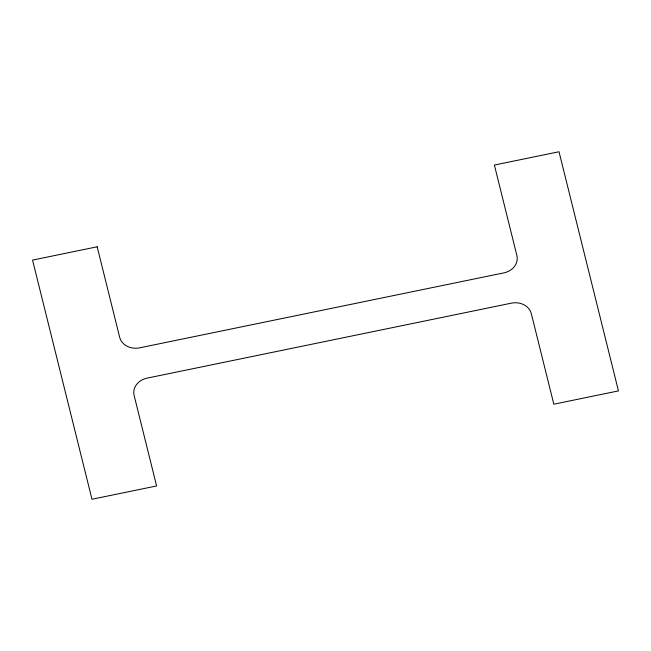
<?xml version="1.0" encoding="UTF-8"?>
<svg xmlns="http://www.w3.org/2000/svg" width="651" height="651" viewBox="0 0 651 651"><rect width="100%" height="100%" fill="white"/><g stroke="black" fill="none" stroke-linecap="round" stroke-linejoin="round"><path stroke-width="0.98" d="M97.178 246.794L32.55 260.099L91.978 499.252L156.614 485.955L134.114 395.417A16.845 14.289 -5.6 0 1 147.118 378.125L511.401 303.154A16.845 14.289 -5.6 0 1 531.322 313.668L553.822 404.206L618.45 390.901L559.022 151.748L494.386 165.045L516.886 255.583A16.845 14.289 -5.6 0 1 503.882 272.875L139.599 347.846A16.845 14.289 -5.6 0 1 119.678 337.332L97.178 246.794"/></g></svg>
